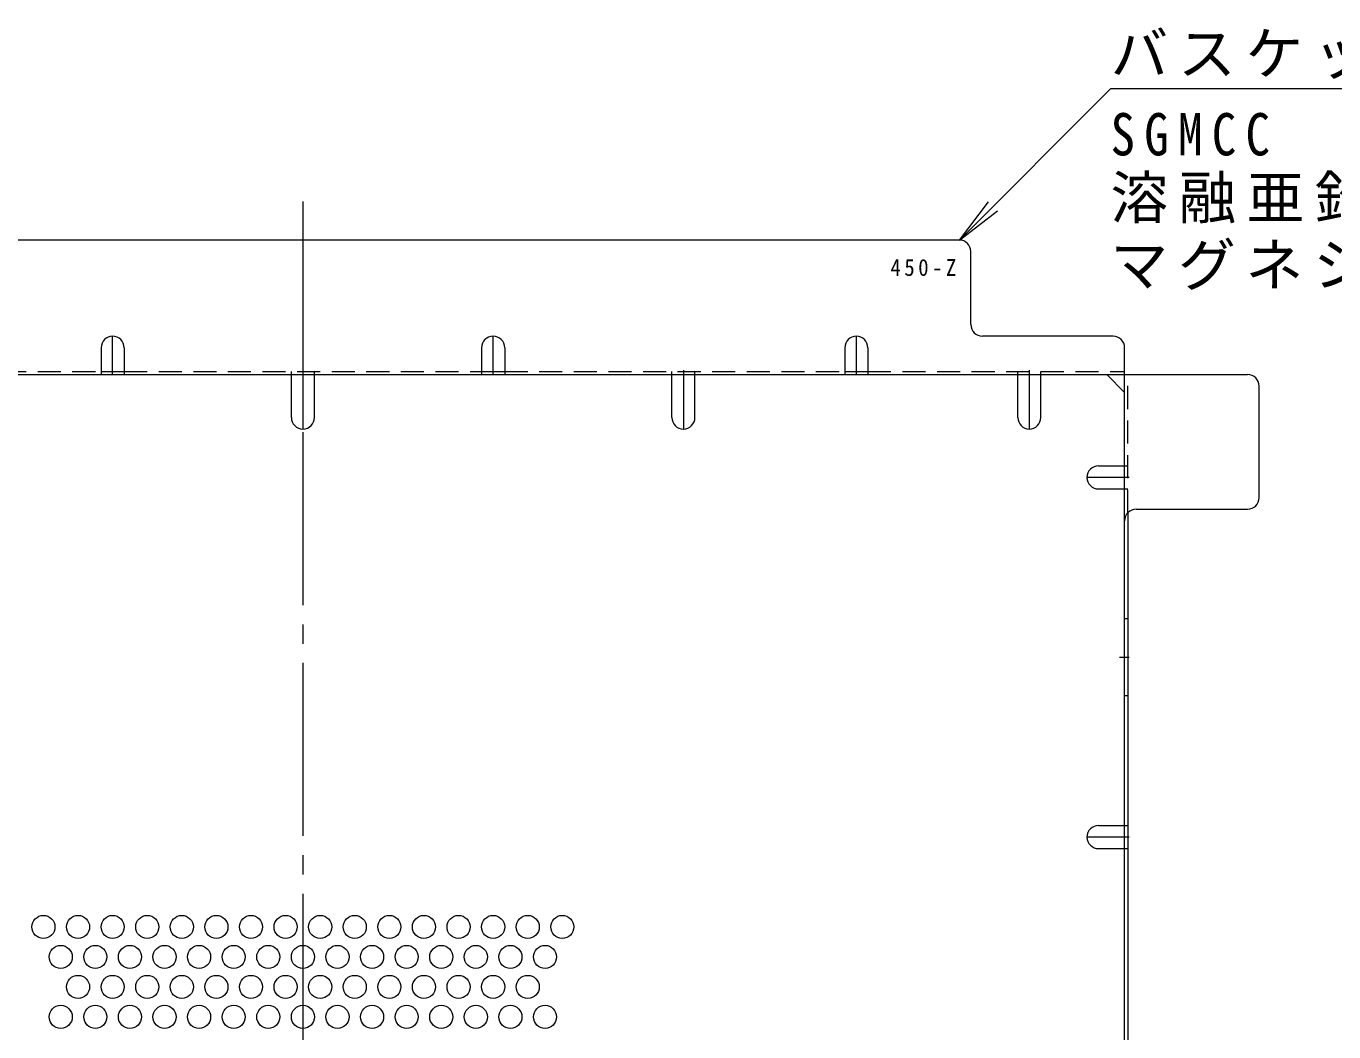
# Model space of a CAD drawing. Units: millimetres at full size, sheet at 1:5; details may follow other scales. Extents: x -1338 to 1343, y -985 to 902.
# Drawn here: x 310.5 to 650.7, y 638 to 899.5 of the extents above; entities that cross this region are included whole.
import ezdxf

# ---------------------------------------------------------------- set-up
doc = ezdxf.new("R2010")
doc.units = ezdxf.units.MM
doc.header["$LTSCALE"] = 5
for name, pattern in [('CHAIN1', [8, 5, -1, 1, -1]), ('CHAIN2', [12, 9, -1, 1, -1]), ('DASHED1', [1.8, 1.2, -0.6])]:
    doc.linetypes.add(name, pattern=pattern)
for name, color, linetype, lineweight in [('5-5', 7, 'Continuous', 9), ('5-6', 2, 'Continuous', 9), ('5-7', 6, 'Continuous', 5), ('5-8', 2, 'Continuous', 9)]:
    doc.layers.add(name, color=color, linetype=linetype, lineweight=lineweight)
doc.styles.add('ＭＳ ゴシック', font='')
doc.styles.get('ＭＳ ゴシック').set_extended_font_data('MS Gothic')

msp = doc.modelspace()

# ---------------------------------------------------------------- linework, layer by layer
at = {"layer": '5-5'}
for p, q in [((592.636, 883.247), (553.296, 843.907)), ((712.636, 883.247), (592.636, 883.247)), ((553.296, 843.907), (560.905, 853.824)), ((553.296, 843.907), (563.212, 851.516))]:
    msp.add_line(p, q, dxfattribs=at)
at = {"layer": '5-6'}
for centre in [(314.996, 665.252), (323.996, 665.252), (332.996, 665.252), (341.996, 665.252), (350.996, 665.252), (359.996, 665.252), (368.996, 665.252), (377.996, 665.252), (386.996, 665.252), (395.996, 665.252), (404.996, 665.252), (413.996, 665.252), (422.996, 665.252), (431.996, 665.252), (440.996, 665.252), (449.996, 665.252), (319.496, 657.457), (328.496, 657.457), (337.496, 657.457), (346.496, 657.457), (355.496, 657.457), (364.496, 657.457), (373.496, 657.457), (382.496, 657.457), (391.496, 657.457), (400.496, 657.457), (409.496, 657.457), (418.496, 657.457), (427.496, 657.457), (436.496, 657.457), (445.496, 657.457), (323.996, 649.663), (332.996, 649.663), (341.996, 649.663), (350.996, 649.663), (359.996, 649.663), (368.996, 649.663), (377.996, 649.663), (386.996, 649.663), (395.996, 649.663), (404.996, 649.663), (413.996, 649.663), (422.996, 649.663), (431.996, 649.663), (440.996, 649.663), (319.496, 641.869), (328.496, 641.869), (337.496, 641.869), (346.496, 641.869), (355.496, 641.869), (364.496, 641.869), (373.496, 641.869), (382.496, 641.869), (391.496, 641.869), (400.496, 641.869), (409.496, 641.869), (418.496, 641.869), (427.496, 641.869), (436.496, 641.869), (445.496, 641.869)]:
    msp.add_circle(centre, 3, dxfattribs=at)
at = {"layer": '5-7', "color": 2, "linetype": 'CHAIN2', "lineweight": 9}
msp.add_line((382.496, 853.907), (382.496, 336.3), dxfattribs=at)
at = {"layer": '5-7', "color": 2, "lineweight": 9}
for p, q in [((553.296, 843.907), (211.697, 843.907)), ((556.296, 821.907), (556.296, 840.907)), ((593.296, 818.907), (559.296, 818.907)), ((596.296, 374.3), (596.296, 815.907)), ((136.693, 808.907), (628.3, 808.907)), ((329.996, 809.707), (335.996, 809.707)), ((428.996, 809.707), (434.996, 809.707)), ((523.496, 809.707), (529.496, 809.707)), ((596.296, 804.295), (591.684, 808.907)), ((631.3, 776.906), (631.3, 805.907)), ((597.096, 772.95), (597.096, 613.564)), ((599.296, 773.906), (628.3, 773.906))]:
    msp.add_line(p, q, dxfattribs=at)
at = {"layer": '5-7', "color": 2, "linetype": 'DASHED1', "lineweight": 9}
for p, q in [((241.496, 809.707), (329.996, 809.707)), ((335.996, 809.707), (428.996, 809.707)), ((379.496, 808.907), (379.496, 809.707)), ((385.496, 808.907), (385.496, 809.707)), ((434.996, 809.707), (523.496, 809.707)), ((478.496, 808.907), (478.496, 809.707)), ((484.496, 808.907), (484.496, 809.707)), ((529.496, 809.707), (596.296, 809.707)), ((568.496, 808.907), (568.496, 809.707)), ((574.496, 808.907), (574.496, 809.707)), ((597.096, 772.95), (597.096, 808.907)), ((596.296, 785.165), (597.096, 785.165)), ((596.296, 779.165), (597.096, 779.165)), ((596.296, 691.634), (597.096, 691.634)), ((596.296, 685.634), (597.096, 685.634))]:
    msp.add_line(p, q, dxfattribs=at)
at = {"layer": '5-7', "color": 2, "lineweight": 9}
for centre, start, end in [((553.296, 840.907), 0, 90), ((559.296, 821.907), 180, 270), ((593.296, 815.907), 0, 90), ((628.3, 805.907), 0, 90), ((628.3, 776.906), 270, 0), ((599.296, 770.906), 90, 180)]:
    msp.add_arc(centre, 3, start, end, dxfattribs=at)
at = {"layer": '5-8', "linetype": 'CHAIN1'}
for p, q in [((332.996, 808.907), (332.996, 818.907)), ((431.996, 808.907), (431.996, 818.907)), ((526.496, 808.907), (526.496, 818.907)), ((481.496, 810.107), (481.496, 794.757)), ((571.496, 810.107), (571.496, 794.757)), ((382.496, 808.907), (382.496, 794.757)), ((597.496, 782.165), (586.496, 782.165)), ((594.95, 735.4), (597.496, 735.4)), ((597.496, 688.634), (586.496, 688.634))]:
    msp.add_line(p, q, dxfattribs=at)
at = {"layer": '5-8'}
for p, q in [((329.996, 815.907), (329.996, 808.907)), ((335.996, 815.907), (335.996, 808.907)), ((428.996, 815.907), (428.996, 808.907)), ((434.996, 815.907), (434.996, 808.907)), ((523.496, 815.907), (523.496, 808.907)), ((529.496, 815.907), (529.496, 808.907)), ((379.496, 797.757), (379.496, 808.907)), ((385.496, 797.757), (385.496, 808.907)), ((478.496, 797.757), (478.496, 808.907)), ((484.496, 797.757), (484.496, 808.907)), ((568.496, 797.757), (568.496, 808.907)), ((574.496, 797.757), (574.496, 808.907)), ((589.496, 785.165), (596.296, 785.165)), ((589.496, 779.165), (596.296, 779.165)), ((597.096, 745.4), (596.296, 745.4)), ((597.096, 725.4), (596.296, 725.4)), ((589.496, 691.634), (596.296, 691.634)), ((589.496, 685.634), (596.296, 685.634))]:
    msp.add_line(p, q, dxfattribs=at)
for centre, start, end in [((332.996, 815.907), 0, 180), ((431.996, 815.907), 0, 180), ((526.496, 815.907), 0, 180), ((382.496, 797.757), 180, 0), ((481.496, 797.757), 180, 0), ((571.496, 797.757), 180, 0), ((589.496, 782.165), 90, 270), ((589.496, 688.634), 90, 270)]:
    msp.add_arc(centre, 3, start, end, dxfattribs=at)

# ---------------------------------------------------------------- texts
at = {"layer": '5-5', "char_height": 11, "attachment_point": 7, "style": 'ＭＳ ゴシック'}
for s, insert in [('\\T1.17;バスケット本体', (592.636, 885.747)), ('\\T1.38;\\W0.85;SGMCC', (592.636, 865.747)), ('\\T1.18;溶融亜鉛-アルミニウム-', (592.636, 848.247)), ('\\T1.17;マグネシウム合金めっき鋼板', (592.636, 830.747))]:
    msp.add_mtext(s, dxfattribs=dict(at, insert=insert))
at = {"layer": '5-5', "color": 6, "insert": (535.376, 834.507), "char_height": 4.399, "attachment_point": 7, "style": 'ＭＳ ゴシック'}
msp.add_mtext('\\T1.34;\\W0.9;450-Z', dxfattribs=at)

doc.saveas('drawing.dxf')
